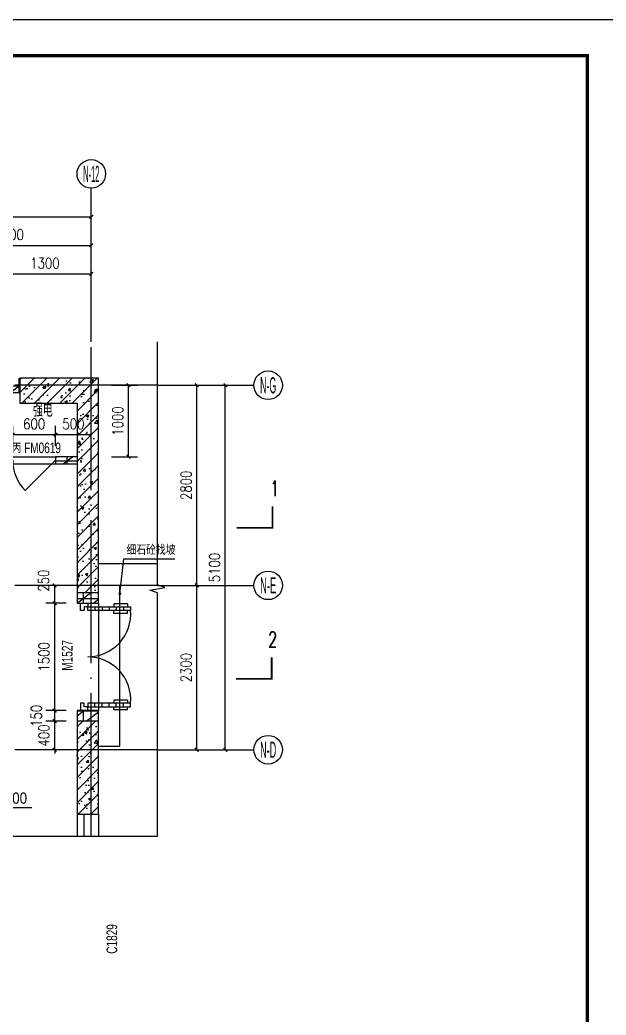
# Model space of a CAD drawing. Extents: x 718358 to 1668613, y -348838 to -159582.
# Drawn here: x 794011 to 802221, y -185205 to -171281 of the extents above; entities that cross this region are included whole.
import ezdxf
from ezdxf.enums import TextEntityAlignment as Align

# ---------------------------------------------------------------- set-up
doc = ezdxf.new("R2010")
doc.units = 0
doc.header["$LTSCALE"] = 1000
doc.linetypes.add('DOTE', pattern=[2.42, 2, -0.2, 0.02, -0.2])
for name, color, linetype in [('建-可见线', 7, 'Continuous'), ('建-图框', 4, 'Continuous'), ('建-墙体', 2, 'Continuous'), ('建-尺寸', 73, 'Continuous'), ('建-引出', 3, 'Continuous'), ('建-影线', 8, 'Continuous'), ('建-房间名', 7, 'Continuous'), ('建-柱子', 6, 'Continuous'), ('建-标高', 3, 'Continuous'), ('建-符号', 3, 'Continuous'), ('建-符号说明', 7, 'Continuous'), ('建-轴标', 3, 'Continuous'), ('建-轴网', 14, 'DOTE'), ('建-门', 4, 'Continuous'), ('建-门窗', 4, 'Continuous'), ('建-门窗-编号', 7, 'Continuous')]:
    doc.layers.add(name, color=color, linetype=linetype)
doc.styles.add('_TCH_AXIS', font='gt宽度调整.shx', dxfattribs={"bigfont": 'gt国标汉字.shx'})
doc.styles.add('_TCH_DIM', font='gt单线西文.shx', dxfattribs={"width": 0.8, "bigfont": 'gt单线中文.shx'})
doc.styles.add('_TCH_LABEL', font='COMPLEX', dxfattribs={"bigfont": 'GBCBIG'})
doc.styles.add('_TCH_WINDOW', font='gt单线西文.shx', dxfattribs={"height": 3.5, "bigfont": 'gt单线中文.shx'})
doc.styles.add('DIM_FONT', font='SIMPLEX.shx', dxfattribs={"width": 0.8, "bigfont": 'GBCBIG.shx'})
doc.dimstyles.new('DIMN50', dxfattribs={"dimscale": 0.5, "dimtxt": 300, "dimasz": 100, "dimexe": 250, "dimexo": 300, "dimgap": 150, "dimtad": 1, "dimdec": 0, "dimzin": 0, "dimdsep": 46, "dimtxsty": 'DIM_FONT', "dimblk": 'ARCHTICK', "dimcen": 0.09, "dimdle": 1, "dimclrt": 7, "dimazin": 2, "dimtfac": 1, "dimtdec": 0, "dimtix": 1, "dimtmove": 2, "dimatfit": 3, "dimldrblk": 'ARCHTICK', "dimfxl": 1, "dimtolj": 1, "dimtzin": 0, "dimarcsym": 0})
pattern_1 = [(45, (0, 0), (-88.388348, 88.388348), []), (50, (0, 0), (358.63009, -31.37607), [37.5, -412.5]), (355, (0, 0), (-69.37567, 376.09607), [30, -330]), (100.4514, (29.9, -2.6), (289.25469, 344.71977), [31.8701, -350.57106]), (46.1842, (0, 100), (533.62052, -82.7595), [56.25, -618.75]), (96.6356, (44.47, 93.1), (467.33135, 487.05894), [47.80514, -525.8565]), (351.1842, (0, 100), (467.33097, 487.0593), [45, -495]), (21, (50, 75), (298.45353, -201.30945), [37.5, -412.5]), (326, (50, 75), (121.65767, 362.57502), [30, -330]), (71.4514, (74.87, 58.22), (420.11131, 161.26525), [31.8701, -350.57106]), (37.5, (0, 0), (6.079928, 166.446927), [0, -326, 0, -335, 0, -331.25]), (7.5, (0, 0), (131.53477, 197.205856), [0, -191, 0, -318.5, 0, -126.25]), (327.5, (-111.5, 0), (266.911218, -11.277436), [0, -125, 0, -390, 0, -517.5]), (317.5, (-161.5, 0), (291.593085, 50.05249), [0, -162.5, 0, -259, 0, -367.5])]
pattern_2 = [(0, (0, 0), (0, 175), []), (37.875, (200, 0), (-84.807639, 109.038328), []), (90, (200, 0), (-225, 1e-14), [])]

# ---------------------------------------------------------------- blocks, each defined once
blk = doc.blocks.new('_ArchTick')
at = {"color": 0, "linetype": 'ByBlock', "const_width": 0.4}
blk.add_lwpolyline([(-0.5, -0.5), (0.5, 0.5)], dxfattribs=at)
blk = doc.blocks.new('*D139')
at = {"layer": 'Defpoints', "color": 0, "transparency": 16777216}
for p in [(795146, -176393), (795531, -176393), (795146, -177393)]:
    blk.add_point(p, dxfattribs=at)
at = {"layer": '建-尺寸', "color": 0, "lineweight": -2, "transparency": 16777216}
for p, q in [((795296, -176393), (795656, -176393)), ((795531, -177393), (795531, -176392)), ((795296, -177393), (795656, -177393))]:
    blk.add_line(p, q, dxfattribs=at)
at = {"layer": '建-尺寸', "color": 0, "lineweight": -2, "transparency": 16777216, "xscale": 50, "yscale": 50, "zscale": 50}
for p, rotation in [((795531, -176393), 90), ((795531, -177393), 270)]:
    blk.add_blockref('_ArchTick', p, dxfattribs=dict(at, rotation=rotation))
at = {"layer": '建-尺寸', "color": 7, "transparency": 16777216, "insert": (795381, -176893), "char_height": 150, "attachment_point": 5, "rotation": 90, "style": 'DIM_FONT'}
blk.add_mtext('\\A1;1000', dxfattribs=at)
blk = doc.blocks.new('*D143')
at = {"layer": 'Defpoints', "color": 0, "transparency": 16777216}
for p in [(794511, -177084), (793911, -177395), (794511, -177395)]:
    blk.add_point(p, dxfattribs=at)
at = {"layer": '建-尺寸', "color": 0, "lineweight": -2, "transparency": 16777216}
for p, q in [((793911, -177245), (793911, -176959)), ((794511, -177245), (794511, -176959)), ((793910, -177084), (794511, -177084))]:
    blk.add_line(p, q, dxfattribs=at)
at = {"layer": '建-尺寸', "color": 0, "lineweight": -2, "transparency": 16777216, "xscale": 50, "yscale": 50, "zscale": 50, "rotation": 180}
blk.add_blockref('_ArchTick', (793911, -177084), dxfattribs=at)
at = {"layer": '建-尺寸', "color": 0, "lineweight": -2, "transparency": 16777216, "xscale": 50, "yscale": 50, "zscale": 50}
blk.add_blockref('_ArchTick', (794511, -177084), dxfattribs=at)
at = {"layer": '建-尺寸', "color": 7, "transparency": 16777216, "insert": (794211, -176934), "char_height": 150, "attachment_point": 5, "style": 'DIM_FONT'}
blk.add_mtext('\\A1;600', dxfattribs=at)
blk = doc.blocks.new('*D144')
at = {"layer": 'Defpoints', "color": 0, "transparency": 16777216}
for p in [(795011, -177084), (794511, -177395), (795011, -177395)]:
    blk.add_point(p, dxfattribs=at)
at = {"layer": '建-尺寸', "color": 0, "lineweight": -2, "transparency": 16777216}
for p, q in [((794511, -177245), (794511, -176959)), ((795011, -177245), (795011, -176959)), ((794510, -177084), (795011, -177084))]:
    blk.add_line(p, q, dxfattribs=at)
at = {"layer": '建-尺寸', "color": 0, "lineweight": -2, "transparency": 16777216, "xscale": 50, "yscale": 50, "zscale": 50, "rotation": 180}
blk.add_blockref('_ArchTick', (794511, -177084), dxfattribs=at)
at = {"layer": '建-尺寸', "color": 0, "lineweight": -2, "transparency": 16777216, "xscale": 50, "yscale": 50, "zscale": 50}
blk.add_blockref('_ArchTick', (795011, -177084), dxfattribs=at)
at = {"layer": '建-尺寸', "color": 7, "transparency": 16777216, "insert": (794761, -176934), "char_height": 150, "attachment_point": 5, "style": 'DIM_FONT'}
blk.add_mtext('\\A1;500', dxfattribs=at)
blk = doc.blocks.new('*D166')
at = {"layer": 'Defpoints', "color": 0, "transparency": 16777216}
for p in [(794498, -179193), (794811, -179193), (794811, -179443)]:
    blk.add_point(p, dxfattribs=at)
at = {"layer": '建-尺寸', "color": 0, "lineweight": -2, "transparency": 16777216}
for p, q in [((794661, -179193), (794373, -179193)), ((794498, -179443), (794498, -179192)), ((794661, -179443), (794373, -179443))]:
    blk.add_line(p, q, dxfattribs=at)
at = {"layer": '建-尺寸', "color": 0, "lineweight": -2, "transparency": 16777216, "xscale": 50, "yscale": 50, "zscale": 50}
for p, rotation in [((794498, -179193), 90), ((794498, -179443), 270)]:
    blk.add_blockref('_ArchTick', p, dxfattribs=dict(at, rotation=rotation))
at = {"layer": '建-尺寸', "color": 7, "transparency": 16777216, "insert": (794343, -179126), "char_height": 150, "attachment_point": 5, "rotation": 90, "style": 'DIM_FONT'}
blk.add_mtext('\\A1;250', dxfattribs=at)
blk = doc.blocks.new('*D167')
at = {"layer": 'Defpoints', "color": 0, "transparency": 16777216}
for p in [(794498, -179443), (794811, -179443), (794811, -180943)]:
    blk.add_point(p, dxfattribs=at)
at = {"layer": '建-尺寸', "color": 0, "lineweight": -2, "transparency": 16777216}
for p, q in [((794661, -179443), (794373, -179443)), ((794498, -180943), (794498, -179442)), ((794661, -180943), (794373, -180943))]:
    blk.add_line(p, q, dxfattribs=at)
at = {"layer": '建-尺寸', "color": 0, "lineweight": -2, "transparency": 16777216, "xscale": 50, "yscale": 50, "zscale": 50}
for p, rotation in [((794498, -179443), 90), ((794498, -180943), 270)]:
    blk.add_blockref('_ArchTick', p, dxfattribs=dict(at, rotation=rotation))
at = {"layer": '建-尺寸', "color": 7, "transparency": 16777216, "insert": (794348, -180193), "char_height": 150, "attachment_point": 5, "rotation": 90, "style": 'DIM_FONT'}
blk.add_mtext('\\A1;1500', dxfattribs=at)
blk = doc.blocks.new('*D168')
at = {"layer": 'Defpoints', "color": 0, "transparency": 16777216}
for p in [(794498, -180943), (794811, -180943), (794811, -181093)]:
    blk.add_point(p, dxfattribs=at)
at = {"layer": '建-尺寸', "color": 0, "lineweight": -2, "transparency": 16777216}
for p, q in [((794661, -180943), (794373, -180943)), ((794498, -181093), (794498, -180942)), ((794661, -181093), (794373, -181093))]:
    blk.add_line(p, q, dxfattribs=at)
at = {"layer": '建-尺寸', "color": 0, "lineweight": -2, "transparency": 16777216, "xscale": 50, "yscale": 50, "zscale": 50}
for p, rotation in [((794498, -180943), 90), ((794498, -181093), 270)]:
    blk.add_blockref('_ArchTick', p, dxfattribs=dict(at, rotation=rotation))
at = {"layer": '建-尺寸', "color": 7, "transparency": 16777216, "insert": (794241, -181018), "char_height": 150, "attachment_point": 5, "rotation": 90, "style": 'DIM_FONT'}
blk.add_mtext('\\A1;150', dxfattribs=at)
blk = doc.blocks.new('*D169')
at = {"layer": 'Defpoints', "color": 0, "transparency": 16777216}
for p in [(794498, -181093), (794811, -181093), (794811, -181493)]:
    blk.add_point(p, dxfattribs=at)
at = {"layer": '建-尺寸', "color": 0, "lineweight": -2, "transparency": 16777216}
for p, q in [((794661, -181093), (794373, -181093)), ((794498, -181093), (794498, -181043)), ((794498, -181493), (794498, -181093)), ((794661, -181493), (794373, -181493)), ((794498, -181493), (794498, -181543))]:
    blk.add_line(p, q, dxfattribs=at)
at = {"layer": '建-尺寸', "color": 0, "lineweight": -2, "transparency": 16777216, "xscale": 50, "yscale": 50, "zscale": 50}
for p, rotation in [((794498, -181093), 270), ((794498, -181493), 90)]:
    blk.add_blockref('_ArchTick', p, dxfattribs=dict(at, rotation=rotation))
at = {"layer": '建-尺寸', "color": 7, "transparency": 16777216, "insert": (794348, -181293), "char_height": 150, "attachment_point": 5, "rotation": 90, "style": 'DIM_FONT'}
blk.add_mtext('\\A1;400', dxfattribs=at)
blk = doc.blocks.new('*D1140')
at = {"layer": 'Defpoints', "color": 0, "transparency": 16777216}
for p in [(796514, -176393), (796888, -176393), (796514, -181493)]:
    blk.add_point(p, dxfattribs=at)
at = {"layer": '建-尺寸', "color": 0, "lineweight": -2, "transparency": 16777216}
for p, q in [((796664, -176393), (797013, -176393)), ((796888, -181493), (796888, -176392)), ((796664, -181493), (797013, -181493))]:
    blk.add_line(p, q, dxfattribs=at)
at = {"layer": '建-尺寸', "color": 0, "lineweight": -2, "transparency": 16777216, "xscale": 50, "yscale": 50, "zscale": 50}
for p, rotation in [((796888, -176393), 90), ((796888, -181493), 270)]:
    blk.add_blockref('_ArchTick', p, dxfattribs=dict(at, rotation=rotation))
at = {"layer": '建-尺寸', "color": 7, "transparency": 16777216, "insert": (796738, -178943), "char_height": 150, "attachment_point": 5, "rotation": 90, "style": 'DIM_FONT'}
blk.add_mtext('\\A1;5100', dxfattribs=at)
blk = doc.blocks.new('*D1141')
at = {"layer": 'Defpoints', "color": 0, "transparency": 16777216}
for p in [(795938, -176393), (796488, -176393), (795938, -179193)]:
    blk.add_point(p, dxfattribs=at)
at = {"layer": '建-尺寸', "color": 0, "lineweight": -2, "transparency": 16777216}
for p, q in [((796088, -176393), (796613, -176393)), ((796488, -179193), (796488, -176392)), ((796088, -179193), (796613, -179193))]:
    blk.add_line(p, q, dxfattribs=at)
at = {"layer": '建-尺寸', "color": 0, "lineweight": -2, "transparency": 16777216, "xscale": 50, "yscale": 50, "zscale": 50}
for p, rotation in [((796488, -176393), 90), ((796488, -179193), 270)]:
    blk.add_blockref('_ArchTick', p, dxfattribs=dict(at, rotation=rotation))
at = {"layer": '建-尺寸', "color": 7, "transparency": 16777216, "insert": (796338, -177793), "char_height": 150, "attachment_point": 5, "rotation": 90, "style": 'DIM_FONT'}
blk.add_mtext('\\A1;2800', dxfattribs=at)
blk = doc.blocks.new('*D1142')
at = {"layer": 'Defpoints', "color": 0, "transparency": 16777216}
for p in [(795938, -179193), (796488, -179193), (795938, -181493)]:
    blk.add_point(p, dxfattribs=at)
at = {"layer": '建-尺寸', "color": 0, "lineweight": -2, "transparency": 16777216}
for p, q in [((796088, -179193), (796613, -179193)), ((796488, -181493), (796488, -179192)), ((796088, -181493), (796613, -181493))]:
    blk.add_line(p, q, dxfattribs=at)
at = {"layer": '建-尺寸', "color": 0, "lineweight": -2, "transparency": 16777216, "xscale": 50, "yscale": 50, "zscale": 50}
for p, rotation in [((796488, -179193), 90), ((796488, -181493), 270)]:
    blk.add_blockref('_ArchTick', p, dxfattribs=dict(at, rotation=rotation))
at = {"layer": '建-尺寸', "color": 7, "transparency": 16777216, "insert": (796338, -180343), "char_height": 150, "attachment_point": 5, "rotation": 90, "style": 'DIM_FONT'}
blk.add_mtext('\\A1;2300', dxfattribs=at)
blk = doc.blocks.new('*D1245')
at = {"layer": 'Defpoints', "color": 0, "transparency": 16777216}
for p in [(795011, -174035), (784111, -175785), (795011, -175785)]:
    blk.add_point(p, dxfattribs=at)
at = {"layer": '建-尺寸', "color": 0, "lineweight": -2, "transparency": 16777216}
for p, q in [((784111, -175635), (784111, -173910)), ((795011, -175635), (795011, -173910)), ((784110, -174035), (795011, -174035))]:
    blk.add_line(p, q, dxfattribs=at)
at = {"layer": '建-尺寸', "color": 0, "lineweight": -2, "transparency": 16777216, "xscale": 50, "yscale": 50, "zscale": 50, "rotation": 180}
blk.add_blockref('_ArchTick', (784111, -174035), dxfattribs=at)
at = {"layer": '建-尺寸', "color": 0, "lineweight": -2, "transparency": 16777216, "xscale": 50, "yscale": 50, "zscale": 50}
blk.add_blockref('_ArchTick', (795011, -174035), dxfattribs=at)
at = {"layer": '建-尺寸', "color": 7, "transparency": 16777216, "insert": (789561, -173885), "char_height": 150, "attachment_point": 5, "style": 'DIM_FONT'}
blk.add_mtext('\\A1;10900', dxfattribs=at)
blk = doc.blocks.new('*D1246')
at = {"layer": 'Defpoints', "color": 0, "transparency": 16777216}
for p in [(795011, -174435), (792711, -175785), (795011, -175785)]:
    blk.add_point(p, dxfattribs=at)
at = {"layer": '建-尺寸', "color": 0, "lineweight": -2, "transparency": 16777216}
for p, q in [((792711, -175635), (792711, -174310)), ((795011, -175635), (795011, -174310)), ((792710, -174435), (795011, -174435))]:
    blk.add_line(p, q, dxfattribs=at)
at = {"layer": '建-尺寸', "color": 0, "lineweight": -2, "transparency": 16777216, "xscale": 50, "yscale": 50, "zscale": 50, "rotation": 180}
blk.add_blockref('_ArchTick', (792711, -174435), dxfattribs=at)
at = {"layer": '建-尺寸', "color": 0, "lineweight": -2, "transparency": 16777216, "xscale": 50, "yscale": 50, "zscale": 50}
blk.add_blockref('_ArchTick', (795011, -174435), dxfattribs=at)
at = {"layer": '建-尺寸', "color": 7, "transparency": 16777216, "insert": (793861, -174285), "char_height": 150, "attachment_point": 5, "style": 'DIM_FONT'}
blk.add_mtext('\\A1;2300', dxfattribs=at)
blk = doc.blocks.new('*D1251')
at = {"layer": 'Defpoints', "color": 0, "transparency": 16777216}
for p in [(795011, -174835), (793711, -175785), (795011, -175785)]:
    blk.add_point(p, dxfattribs=at)
at = {"layer": '建-尺寸', "color": 0, "lineweight": -2, "transparency": 16777216}
for p, q in [((793711, -175635), (793711, -174710)), ((795011, -175635), (795011, -174710)), ((793710, -174835), (795011, -174835))]:
    blk.add_line(p, q, dxfattribs=at)
at = {"layer": '建-尺寸', "color": 0, "lineweight": -2, "transparency": 16777216, "xscale": 50, "yscale": 50, "zscale": 50, "rotation": 180}
blk.add_blockref('_ArchTick', (793711, -174835), dxfattribs=at)
at = {"layer": '建-尺寸', "color": 0, "lineweight": -2, "transparency": 16777216, "xscale": 50, "yscale": 50, "zscale": 50}
blk.add_blockref('_ArchTick', (795011, -174835), dxfattribs=at)
at = {"layer": '建-尺寸', "color": 7, "transparency": 16777216, "insert": (794361, -174685), "char_height": 150, "attachment_point": 5, "style": 'DIM_FONT'}
blk.add_mtext('\\A1;1300', dxfattribs=at)

msp = doc.modelspace()

# ---------------------------------------------------------------- hatches: boundary and pattern name
at = {"layer": '建-影线'}
h = msp.add_hatch(dxfattribs=at)
h.set_pattern_fill('空心砖', color=256, scale=50, style=0)
h.set_pattern_definition(pattern_2)
h.paths.add_polyline_path([(793677.6, -176426), (793710.9, -176492.7), (794010.9, -176492.7), (794010.9, -176292.7), (793710.9, -176292.7)])
h = msp.add_hatch(dxfattribs=at)
h.set_pattern_fill('钢筋混凝土', color=256, scale=50, style=0)
h.set_pattern_definition(pattern_1)
h.paths.add_polyline_path([(794810.9, -176642.7), (794810.9, -179292.7), (795110.9, -179292.7), (795110.9, -176292.7), (794010.9, -176292.7), (794010.9, -176642.7)])
h = msp.add_hatch(dxfattribs=at)
h.set_pattern_fill('空心砖', color=256, scale=50, style=0)
h.set_pattern_definition(pattern_2)
h.paths.add_polyline_path([(794810.9, -177492.7), (794810.9, -177392.7), (794510.9, -177392.7), (794510.9, -177492.7)])
h = msp.add_hatch(dxfattribs=at)
h.set_pattern_fill('空心砖', color=256, scale=50, style=0)
h.set_pattern_definition(pattern_2)
h.paths.add_polyline_path([(795110.9, -179292.7), (794810.9, -179292.7), (794810.9, -179442.7), (795110.9, -179442.7)])
h = msp.add_hatch(dxfattribs=at)
h.set_pattern_fill('空心砖', color=256, scale=50, style=0)
h.set_pattern_definition(pattern_2)
h.paths.add_polyline_path([(794810.9, -181092.7), (795110.9, -181092.7), (795110.9, -180942.7), (794810.9, -180942.7)])
h = msp.add_hatch(dxfattribs=at)
h.set_pattern_fill('钢筋混凝土', color=256, scale=50, style=0)
h.set_pattern_definition(pattern_1)
h.paths.add_polyline_path([(795110.9, -181092.7), (794810.9, -181092.7), (794810.9, -182392.7), (795110.9, -182392.7)])

# ---------------------------------------------------------------- linework, layer by layer
at = {"layer": '建-可见线'}
for points in [[(795937.9, -178892.7), (795110.6, -178892.7)], [(795937.9, -179192.7), (795110.6, -179192.7)]]:
    msp.add_lwpolyline(points, dxfattribs=at)
at = {"layer": '建-图框'}
msp.add_lwpolyline([(760408.1, -200980.7), (802458.1, -200980.7), (802458.1, -171280.7), (760408.1, -171280.7)], close=True, dxfattribs=at)
at = {"layer": '建-图框', "const_width": 50}
msp.add_lwpolyline([(761658.1, -200480.7), (801958.1, -200480.7), (801958.1, -171780.7), (761658.1, -171780.7)], close=True, dxfattribs=at)
at = {"layer": '建-墙体'}
for p, q in [((793710.9, -176492.7), (794010.9, -176492.7)), ((794810.9, -177392.7), (794510.9, -177392.7)), ((794510.9, -177392.7), (794510.9, -177492.7)), ((794510.9, -177492.7), (794810.9, -177492.7)), ((794810.9, -179292.7), (794810.9, -179442.7)), ((795110.9, -179442.7), (795110.9, -179292.7)), ((794810.9, -179442.7), (795110.9, -179442.7)), ((795110.9, -180942.7), (794810.9, -180942.7)), ((794810.9, -180942.7), (794810.9, -181092.7)), ((795110.9, -181092.7), (795110.9, -180942.7))]:
    msp.add_line(p, q, dxfattribs=at)
at = {"layer": '建-引出'}
for p, q in [((795410.9, -179308.8), (795466.4, -178819.4)), ((795466.4, -178819.4), (796179.6, -178819.4))]:
    msp.add_line(p, q, dxfattribs=at)
at = {"layer": '建-引出', "const_width": 20}
msp.add_lwpolyline([(795409.8, -179318.7, 1), (795412, -179298.9, 1)], format="xyb", close=True, dxfattribs=at)
at = {"layer": '建-柱子'}
for p, q in [((795110.9, -176292.7), (794010.9, -176292.7)), ((794010.9, -176292.7), (794010.9, -176642.7)), ((795110.9, -179292.7), (795110.9, -176292.7)), ((794010.9, -176642.7), (794810.9, -176642.7)), ((794810.9, -176642.7), (794810.9, -179292.7)), ((794810.9, -179292.7), (795110.9, -179292.7)), ((795110.9, -181092.7), (794810.9, -181092.7)), ((794810.9, -181092.7), (794810.9, -182392.7)), ((795110.9, -182392.7), (795110.9, -181092.7)), ((794810.9, -182392.7), (795110.9, -182392.7))]:
    msp.add_line(p, q, dxfattribs=at)
at = {"layer": '建-标高'}
msp.add_line((793257.2, -182300.3), (794179.4, -182300.3), dxfattribs=at)
at = {"layer": '建-符号'}
for points in [[(795937.9, -182699.9), (795937.9, -179298.7), (795832.9, -179260.5), (796042.9, -179223.4), (795937.9, -179186.2), (795937.9, -175785)], [(783007.6, -182699.9), (789416.5, -182699.9), (789454.7, -182594.9), (789491.8, -182804.9), (789529, -182699.9), (795937.9, -182699.9)]]:
    msp.add_lwpolyline(points, dxfattribs=at)
at = {"layer": '建-符号', "const_width": 25}
for points in [[(797047.7, -178388.1), (797547.7, -178388.1), (797547.7, -178088.1)], [(797036.2, -180500.5), (797536.2, -180500.5), (797536.2, -180200.5)]]:
    msp.add_lwpolyline(points, dxfattribs=at)
at = {"layer": '建-轴标'}
for p, q in [((795010.9, -175785), (795010.9, -173635)), ((795937.9, -176392.7), (797287.9, -176392.7)), ((795937.9, -179192.7), (797287.9, -179192.7)), ((795937.9, -181492.7), (797287.9, -181492.7))]:
    msp.add_line(p, q, dxfattribs=at)
for centre in [(795010.9, -173435), (797487.9, -176392.7), (797487.9, -179192.7), (797487.9, -181492.7)]:
    msp.add_circle(centre, 200, dxfattribs=at)
at = {"layer": '建-轴网'}
for p, q in [((795010.9, -182699.9), (795010.9, -175785)), ((795937.9, -176392.7), (783007.6, -176392.7)), ((795937.9, -179192.7), (783007.6, -179192.7)), ((795937.9, -181492.7), (783007.6, -181492.7))]:
    msp.add_line(p, q, dxfattribs=at)
at = {"layer": '建-门'}
for p, q in [((793910.9, -177392.7), (794510.9, -177392.7)), ((793910.9, -177492.7), (794510.9, -177492.7)), ((794510.9, -177442.7), (794086.6, -177867))]:
    msp.add_line(p, q, dxfattribs=at)
msp.add_arc((794510.9, -177442.7), 600, 180, 225, dxfattribs=at)
at = {"layer": '建-门窗'}
for p, q in [((794860.9, -179442.7), (794960.9, -179442.7)), ((794860.9, -179442.7), (794960.9, -179442.7)), ((794860.9, -179542.7), (794860.9, -179442.7)), ((794960.9, -179442.7), (794960.9, -179492.7)), ((795110.9, -179442.7), (795110.9, -180942.7)), ((795518.4, -179450.4), (795326, -179450.4)), ((795326, -179450.4), (795326, -179492.7)), ((795518.4, -179450.4), (795518.4, -179492.7)), ((794910.9, -179542.7), (794860.9, -179542.7)), ((794960.9, -179492.7), (794910.9, -179492.7)), ((794960.9, -179492.7), (794910.9, -179492.7)), ((794910.9, -179492.7), (794910.9, -179542.7)), ((794960.9, -179542.7), (794960.9, -179492.7)), ((794960.9, -179492.7), (795560.9, -179492.7)), ((794960.9, -179542.7), (794960.9, -179492.7)), ((794960.9, -179492.7), (795560.9, -179492.7)), ((794960.9, -179492.7), (795560.9, -179492.7)), ((794960.9, -179542.7), (794960.9, -179492.7)), ((795560.9, -179542.7), (794960.9, -179542.7)), ((795560.9, -179542.7), (794960.9, -179542.7)), ((795060.9, -179492.7), (795060.9, -179542.7)), ((795160.9, -179492.7), (795160.9, -179542.7)), ((795260.9, -179492.7), (795260.9, -179542.7)), ((795326, -179585), (795326, -179542.7)), ((795518.4, -179585), (795326, -179585)), ((795360.9, -179492.7), (795360.9, -179542.7)), ((795460.9, -179492.7), (795460.9, -179542.7)), ((795518.4, -179585), (795518.4, -179542.7)), ((795560.9, -179492.7), (795560.9, -179542.7)), ((794910.9, -180842.7), (794860.9, -180842.7)), ((794860.9, -180842.7), (794860.9, -180942.7)), ((794910.9, -180892.7), (794910.9, -180842.7)), ((795560.9, -180842.7), (794960.9, -180842.7)), ((794960.9, -180842.7), (794960.9, -180892.7)), ((795060.9, -180892.7), (795060.9, -180842.7)), ((795160.9, -180892.7), (795160.9, -180842.7)), ((795260.9, -180892.7), (795260.9, -180842.7)), ((795518.4, -180800.4), (795326, -180800.4)), ((795326, -180800.4), (795326, -180842.7)), ((795360.9, -180892.7), (795360.9, -180842.7)), ((795460.9, -180892.7), (795460.9, -180842.7)), ((795518.4, -180800.4), (795518.4, -180842.7)), ((795560.9, -180892.7), (795560.9, -180842.7)), ((794860.9, -180942.7), (794960.9, -180942.7)), ((794960.9, -180892.7), (794910.9, -180892.7)), ((794960.9, -180892.7), (795560.9, -180892.7)), ((794960.9, -180942.7), (794960.9, -180892.7)), ((795326, -180935), (795326, -180892.7)), ((795518.4, -180935), (795326, -180935)), ((795518.4, -180935), (795518.4, -180892.7)), ((794810.9, -182392.7), (794810.9, -182699.9)), ((794810.9, -182392.7), (795110.9, -182392.7)), ((794910.9, -182699.9), (794910.9, -182392.7)), ((795010.9, -182699.9), (795010.9, -182392.7)), ((795110.9, -182392.7), (795110.9, -182699.9))]:
    msp.add_line(p, q, dxfattribs=at)
msp.add_lwpolyline([(795110.9, -181443), (795110.9, -181443), (795410.9, -181443), (795410.9, -179192.7)], dxfattribs=at)
for centre, start, end in [((794963, -179592.7), 269.80068, 4.78054), ((794963, -180792.7), 355.21946, 90.19932)]:
    msp.add_arc(centre, 600, start, end, dxfattribs=at)

# ---------------------------------------------------------------- texts
at = {"layer": '建-引出', "style": '_TCH_DIM', "width": 0.8}
msp.add_text('细石砼找坡', height=143.31, dxfattribs=at).set_placement((795503.8, -178766.9))
at = {"layer": '建-房间名', "style": 'DIM_FONT', "width": 0.8}
msp.add_text('强电', height=192.91, dxfattribs=at).set_placement((794193.6, -176834.3))
at = {"layer": '建-标高', "style": '_TCH_DIM', "width": 0.888889}
msp.add_text('%%P0.000', height=157.5, dxfattribs=at).set_placement((793540.4, -182247.8))
at = {"layer": '建-符号说明', "style": '_TCH_LABEL', "width": 0.705882}
for s, p in [('1', (797515.6, -177944.3)), ('2', (797486.2, -180056.8))]:
    msp.add_text(s, height=212.5, dxfattribs=at).set_placement(p)
at = {"layer": '建-轴标', "style": '_TCH_AXIS'}
for s, width, p, p2 in [('N-12', 0.269231, (794897.8, -173548.1), (795124, -173548.1)), ('N-G', 0.333333, (797374.8, -176505.8), (797601.1, -176505.8)), ('N-E', 0.344262, (797374.8, -179305.8), (797601.1, -179305.8)), ('N-D', 0.33871, (797374.8, -181605.8), (797601.1, -181605.8))]:
    msp.add_text(s, height=226.27, dxfattribs=dict(at, width=width)).set_placement(p, p2, align=Align.FIT)
at = {"layer": '建-门窗-编号', "style": '_TCH_WINDOW'}
msp.add_text('丙', height=143.3, rotation=0, dxfattribs=at).set_placement((793895.4, -177342.7))
at = {"layer": '建-门窗-编号', "style": '_TCH_WINDOW', "width": 0.705882}
for s, rotation, p in [('FM0619', 0, (794070.4, -177342.7)), ('M1527', 90, (794747.8, -180386.7)), ('C1829', 90, (795372.8, -184347.1))]:
    msp.add_text(s, height=148.75, rotation=rotation, dxfattribs=at).set_placement(p)

# ---------------------------------------------------------------- dimensions: what is measured, and where the dimension line sits
at = {"layer": '建-尺寸'}
for p1, p2, distance, picture, middle in [((784110.9, -175785), (795010.9, -175785), 1750, '*D1245', (789560.9, -173885)), ((792710.9, -175785), (795010.9, -175785), 1350, '*D1246', (793860.9, -174285)), ((793710.9, -175785), (795010.9, -175785), 950, '*D1251', (794360.9, -174685)), ((795146, -177392.7), (795146, -176392.7), -384.9, '*D139', (795380.8, -176892.7)), ((795937.9, -179192.7), (795937.9, -176392.7), -550, '*D1141', (796337.9, -177792.7)), ((796513.6, -181492.7), (796513.6, -176392.7), -374.3, '*D1140', (796737.9, -178942.7)), ((793910.9, -177395), (794510.9, -177395), 310.5, '*D143', (794210.9, -176934.5)), ((794510.9, -177395), (795010.9, -177395), 310.5, '*D144', (794760.9, -176934.5)), ((795937.9, -181492.7), (795937.9, -179192.7), -550, '*D1142', (796337.9, -180342.7)), ((794810.9, -180942.7), (794810.9, -179442.7), 312.4, '*D167', (794348.5, -180192.7)), ((794810.9, -181492.7), (794810.9, -181092.7), 312.4, '*D169', (794348.5, -181292.7))]:
    dim = msp.add_aligned_dim(p1=p1, p2=p2, distance=distance, dimstyle='DIMN50', dxfattribs=at)
    dim.commit()
    dim.dimension.update_dxf_attribs({"geometry": picture, "text_midpoint": middle})
for base, p1, p2, picture, middle in [((794498.5, -179192.7), (794810.9, -179442.7), (794810.9, -179192.7), '*D166', (794343.5, -179126.1)), ((794498.5, -180942.7), (794810.9, -181092.7), (794810.9, -180942.7), '*D168', (794241, -181017.7))]:
    dim = msp.add_linear_dim(base=base, p1=p1, p2=p2, angle=90, dimstyle='DIMN50', dxfattribs=at)
    dim.commit()
    dim.dimension.update_dxf_attribs({"geometry": picture, "text_midpoint": middle, "dimtype": 161})

doc.saveas('drawing.dxf')
